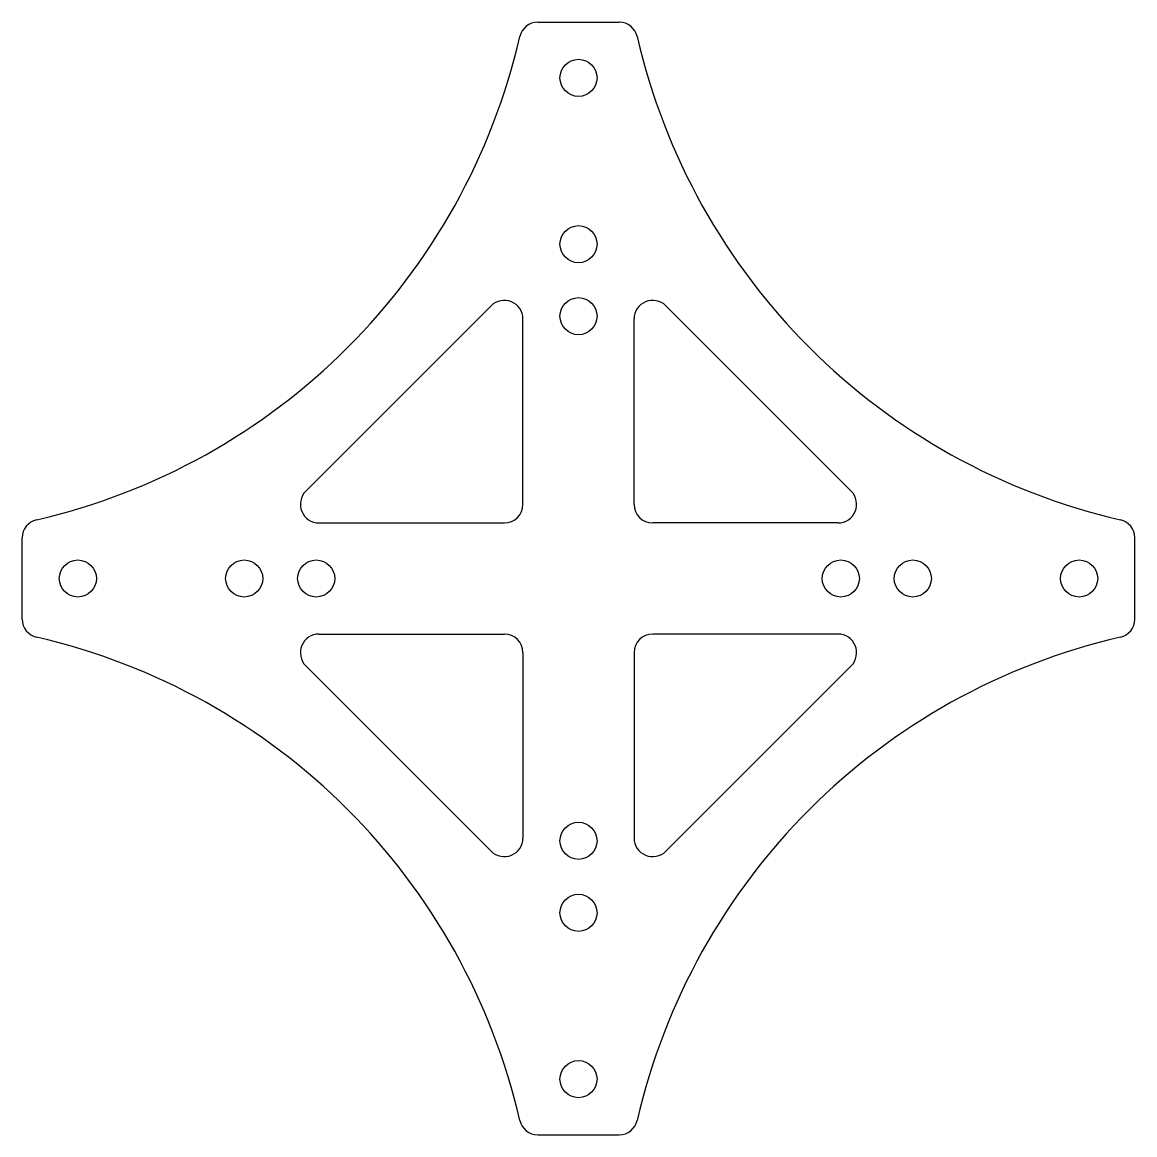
# Model space of a CAD drawing. Header units: millimetres. Extents: x -30 to 30, y -30 to 30.
import ezdxf

# ---------------------------------------------------------------- set-up
doc = ezdxf.new("R2010")
doc.units = ezdxf.units.MM
doc.layers.add('Part__Feature', color=7, linetype='CONTINUOUS')

msp = doc.modelspace()

# ---------------------------------------------------------------- linework, layer by layer
at = {"layer": 'Part__Feature'}
for p, q in [((-2.19445, 30), (2.19445, 30)), ((-4.70711, 14.7071), (-14.7071, 4.70711)), ((4.70711, 14.7071), (14.7071, 4.70711)), ((-3, 4), (-3, 14)), ((3, 4), (3, 14)), ((-14, 3), (-4, 3)), ((14, 3), (4, 3)), ((-30, -2.19445), (-30, 2.19445)), ((30, -2.19445), (30, 2.19445)), ((-14, -3), (-4, -3)), ((14, -3), (4, -3)), ((-3, -4), (-3, -14)), ((3, -4), (3, -14)), ((-4.70711, -14.7071), (-14.7071, -4.70711)), ((4.70711, -14.7071), (14.7071, -4.70711)), ((-2.19445, -30), (2.19445, -30))]:
    msp.add_line(p, q, dxfattribs=at)
for centre in [(0, 27), (0, 18.0312), (0, 14.1474), (-27, 0), (-18.0312, 0), (-14.1474, 0), (14.1474, 0), (18.0312, 0), (27, 0), (0, -14.1474), (0, -18.0312), (0, -27)]:
    msp.add_circle(centre, 1, dxfattribs=at)
for centre, radius, start, end in [((-2.19445, 29), 1, 90, 167.055), ((2.19445, 29), 1, 12.9445, 90), ((-37, 37), 34.7131, -77.0555, -12.9445), ((37, 37), 34.7131, -167.055, -102.945), ((-4, 14), 1, 0, 135), ((4, 14), 1, 45, 180), ((-14, 4), 1, 135, -90), ((14, 4), 1, -90, 45), ((-4, 4), 1, -90, 0), ((4, 4), 1, 180, -90), ((-29, 2.19445), 1, 102.945, -180), ((29, 2.19445), 1, 0, 77.0555), ((-29, -2.19445), 1, 180, -102.945), ((29, -2.19445), 1, -77.0555, 0), ((-14, -4), 1, 90, -135), ((-4, -4), 1, 0, 90), ((4, -4), 1, 90, 180), ((14, -4), 1, -45, 90), ((-37, -37), 34.7131, 12.9445, 77.0555), ((37, -37), 34.7131, 102.945, 167.055), ((-4, -14), 1, -135, 0), ((4, -14), 1, 180, -45), ((-2.19445, -29), 1, -167.055, -90), ((2.19445, -29), 1, -90, -12.9445)]:
    msp.add_arc(centre, radius, start, end, dxfattribs=at)

doc.saveas('drawing.dxf')
